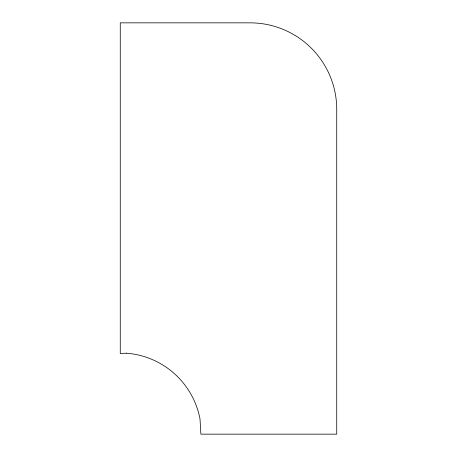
<?xml version="1.0" encoding="UTF-8"?>
<svg xmlns="http://www.w3.org/2000/svg" width="457" height="457" viewBox="0 0 457 457"><rect width="100%" height="100%" fill="white"/><g stroke="black" fill="none" stroke-linecap="round" stroke-linejoin="round"><path stroke-width="0.69" d="M126.241 353.192L120.265 353.535L120.265 22.85L250.145 22.85A86.59 86.59 0 0 1 336.735 109.44L336.735 434.15L200.88 434.15L200.012 418.972A81.18 81.18 0 0 0 126.241 353.192"/></g></svg>
